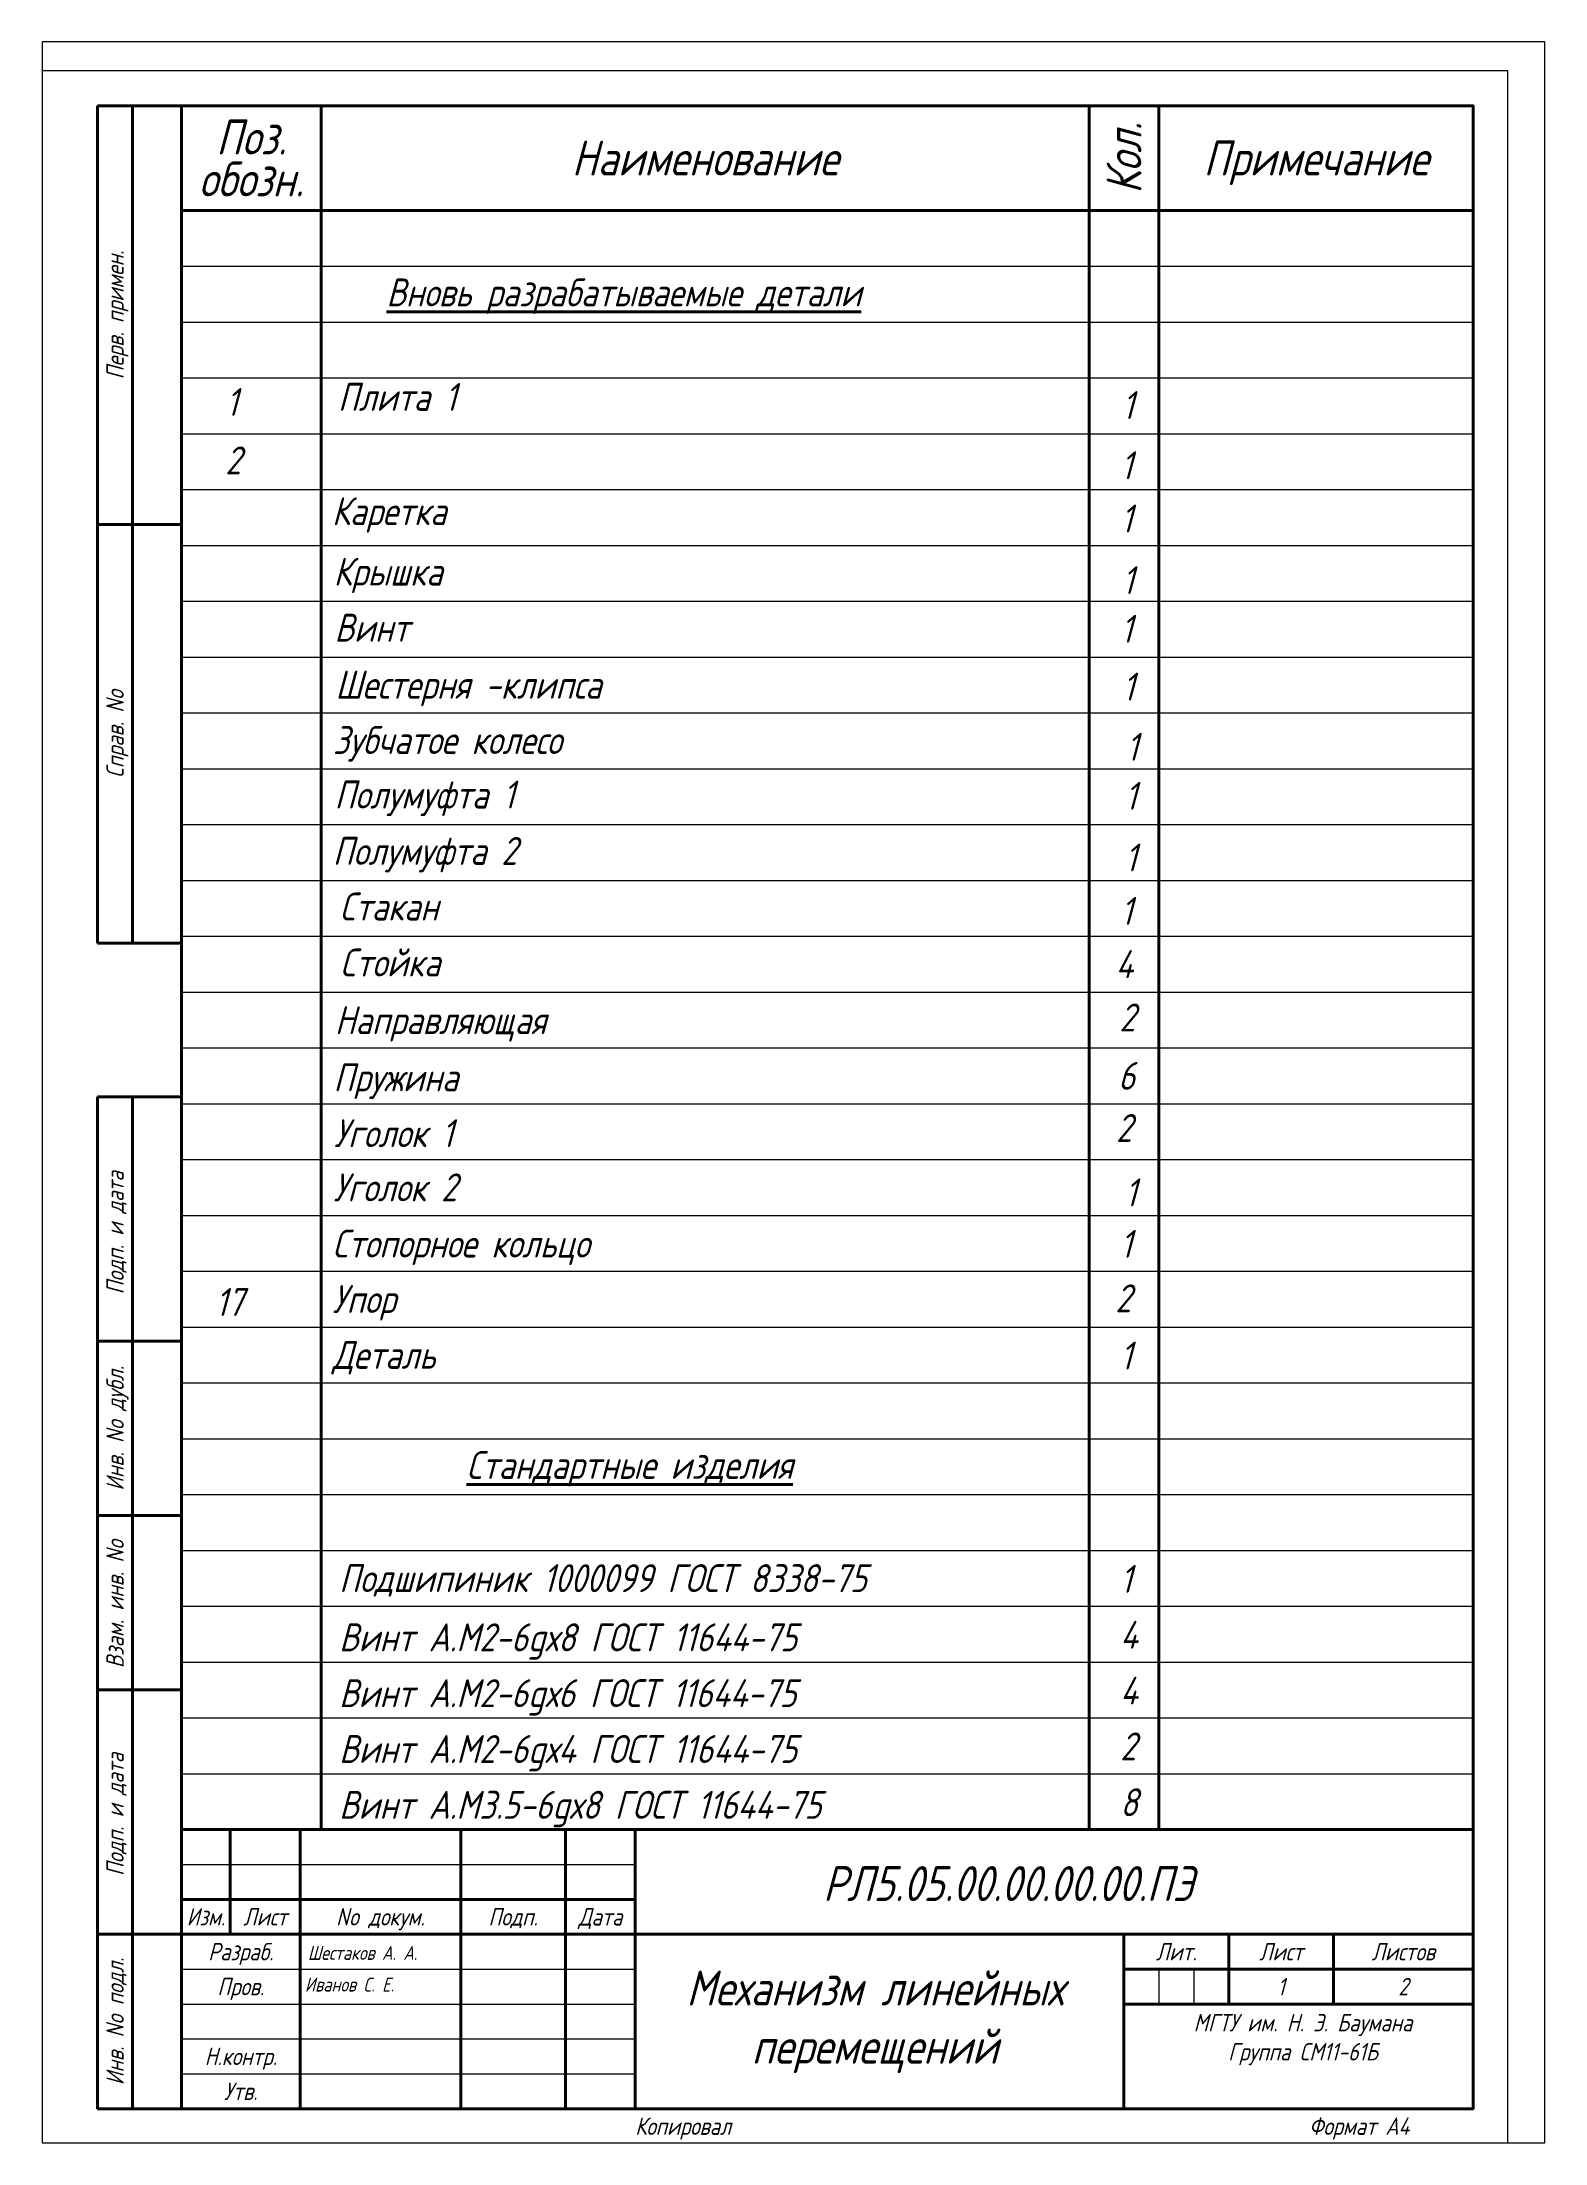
# Paper-space layout 'Лист1' of a CAD drawing. Header units: inches. Extents: x -1 to 214, y 0 to 301.
# The model-space entities are those that its viewports show. They can reach past a viewport. Long polylines and large blocks are cut down to what shows.
import ezdxf
from ezdxf.enums import TextEntityAlignment as Align

# ---------------------------------------------------------------- set-up
doc = ezdxf.new("R2010")
doc.units = ezdxf.units.IN
doc.header["$MEASUREMENT"] = 0
doc.layers.add('AM_VIEWS', color=1, linetype='Continuous', lineweight=15, plot=False)
for name, color, linetype, lineweight in [('OSN25', 2, 'Continuous', 20), ('OSN50', 3, 'Continuous', 40), ('TEXT', 250, 'Continuous', 40)]:
    doc.layers.add(name, color=color, linetype=linetype, lineweight=lineweight)
doc.styles.add('E', font='simplex.shx', dxfattribs={"width": 0.8, "oblique": 15})

msp = doc.modelspace()

# ---------------------------------------------------------------- linework, layer by layer
at = {"layer": 'OSN25', "color": 7}
for p, q in [((20, 269), (205, 269)), ((20, 261), (205, 261)), ((20, 253), (205, 253)), ((20, 245), (205, 245)), ((20, 237), (205, 237)), ((20, 229), (205, 229)), ((20, 221), (205, 221)), ((20, 213), (205, 213)), ((20, 205), (205, 205)), ((20, 197), (205, 197)), ((20, 189), (205, 189)), ((20, 181), (205, 181)), ((20, 173), (205, 173)), ((20, 165), (205, 165)), ((20, 157), (205, 157)), ((20, 149), (205, 149)), ((20, 141), (205, 141)), ((20, 133), (205, 133)), ((20, 125), (205, 125)), ((20, 117), (205, 117)), ((20, 109), (205, 109)), ((20, 101), (205, 101)), ((20, 93), (205, 93)), ((20, 85), (205, 85)), ((20, 77), (205, 77)), ((20, 69), (205, 69)), ((20, 61), (205, 61)), ((20, 53), (205, 53)), ((20, 40), (85, 40)), ((20, 25), (85, 25)), ((160, 25), (160, 20)), ((165, 25), (165, 20)), ((20, 20), (85, 20)), ((20, 15), (85, 15)), ((20, 10), (85, 10))]:
    msp.add_line(p, q, dxfattribs=at)
msp.add_lwpolyline([(0, 0), (210, 0), (210, 297), (0, 297)], close=True, dxfattribs=at)
at = {"layer": 'OSN50', "color": 7}
for p, q in [((13, 292), (13, 172)), ((40, 292), (40, 45)), ((150, 292), (150, 45)), ((160, 292), (160, 45)), ((20, 277), (205, 277)), ((13, 5), (13, 150)), ((20, 45), (205, 45)), ((27, 45), (27, 30)), ((37, 45), (37, 5)), ((60, 45), (60, 5)), ((75, 45), (75, 5)), ((85, 45), (85, 5)), ((20, 35), (85, 35)), ((20, 30), (85, 30)), ((85, 30), (205, 30)), ((155, 30), (155, 5)), ((170, 30), (170, 20)), ((185, 30), (185, 20)), ((155, 25), (205, 25)), ((155, 20), (205, 20))]:
    msp.add_line(p, q, dxfattribs=at)
for points in [[(8, 292), (8, 172)], [(20, 292), (8, 292)], [(20, 232), (8, 232)], [(8, 172), (20, 172)], [(20, 150), (8, 150)], [(8, 5), (8, 150)], [(20, 115), (8, 115)], [(20, 90), (8, 90)], [(20, 65), (8, 65)], [(20, 30), (8, 30)], [(20, 5), (8, 5)]]:
    msp.add_lwpolyline(points, dxfattribs=at)
msp.add_lwpolyline([(20, 5), (205, 5), (205, 292), (20, 292)], close=True, dxfattribs=at)

# ---------------------------------------------------------------- texts
at = {"layer": 'TEXT', "color": 7, "style": 'E', "oblique": 15, "width": 0.8}
for s, height, p in [('Поз.', 5, (30, 287.5)), ('Наименование', 5, (95, 284.5)), ('Примечание', 5, (182.5, 284.5)), ('обозн.', 5, (30, 281.5)), ('Изм.', 2.5, (23.5, 32.5)), ('Лист', 2.5, (32, 32.5)), ('No докум.', 2.5, (48.5, 32.5)), ('Подп.', 2.5, (67.5, 32.5)), ('Дата', 2.5, (80, 32.5)), ('Разраб.', 2.5, (28.5, 27.5)), ('Лит.', 2.5, (162.5, 27.5)), ('Лист', 2.5, (177.5, 27.5)), ('Листов', 2.5, (195, 27.5)), ('Пров.', 2.5, (28.5, 22.5)), ('1', 2.5, (177.5, 22.5)), ('2', 2.5, (195, 22.5)), ('Н.контр.', 2.5, (28.5, 12.5)), ('Утв.', 2.5, (28.5, 7.5))]:
    msp.add_text(s, height=height, dxfattribs=at).set_placement(p, align=Align.MIDDLE_CENTER)
for s, height, p in [('Кол.', 5, (155, 284.5)), ('Перв. примен.', 2.5, (10.5, 262)), ('Справ. No', 2.5, (10.5, 202)), ('Подп. и дата', 2.5, (10.5, 130.5)), ('Инв. No дубл.', 2.5, (10.5, 102.49)), ('Взам. инв. No', 2.5, (10.5, 77.33)), ('Подп. и дата', 2.5, (10.5, 47.16)), ('Инв. No подл.', 2.5, (10.5, 17.5))]:
    msp.add_text(s, height=height, rotation=90, dxfattribs=at).set_placement(p, align=Align.MIDDLE_CENTER)
at = {"layer": 'TEXT', "color": 7, "linetype": 'Continuous', "style": 'E', "oblique": 15, "width": 0.8}
for s, p in [('Копировал', (85, 1.25)), ('Формат A4', (181.5, 1.25))]:
    msp.add_text(s, height=2.5, dxfattribs=at).set_placement(p)
at = {"layer": 'TEXT', "char_height": 4, "attachment_point": 1, "style": 'E'}
for s, width, heights, insert in [('{\\LВновь разрабатываемые детали}', 87.2832, [6.78], (49.36, 267.24)), ('1', 5.365, [4.95], (26.4, 251.55)), ('Плита 1', 25.7105, [6.78], (42.42, 252.27)), ('1', 5.365, [4.95], (154.73, 251.11)), ('2', 5.365, [4.95], (26.27, 243.17)), ('1', 5.365, [4.95], (154.53, 242.48)), ('Каретка', 25.7105, [6.78], (41.56, 235.9)), ('1', 5.365, [4.95], (154.53, 234.85)), ('Крышка', 25.7105, [6.78], (41.8, 227.24)), ('1', 5.365, [4.95], (154.73, 226.02)), ('Винт', 25.7105, [6.78], (41.93, 219.2)), ('1', 5.365, [4.95], (154.53, 219.06)), ('Шестерня -клипса', 53.9234, [6.78], (42.05, 211.03)), ('1', 5.365, [4.95], (154.8, 210.76)), ('Зубчатое колесо', 53.9234, [6.78], (41.68, 203.1)), ('1', 5.365, [4.95], (155.33, 202.14)), ('Полумуфта 1', 53.9234, [6.78], (41.93, 195.29)), ('1', 5.365, [4.95], (155.13, 195.11)), ('Полумуфта 2', 53.9234, [6.78], (41.68, 187.22)), ('1', 5.365, [4.95], (155.13, 186.28)), ('Стакан', 53.9234, [6.78], (42.66, 179.25)), ('1', 5.365, [4.95], (154.53, 178.63)), ('Стойка', 53.9234, [6.78], (42.73, 171.23)), ('4', 5.365, [4.95], (153.8, 171.01)), ('Направляющая', 53.9234, [6.78], (41.97, 162.97)), ('2', 5.365, [4.95], (154.34, 163.35)), ('Пружина', 53.9234, [6.78], (41.77, 154.77)), ('6', 5.365, [4.95], (154.16, 155)), ('2', 5.365, [4.95], (153.86, 147.52)), ('Уголок 1', 53.9234, [6.78], (41.85, 146.77)), ('Уголок 2', 53.9234, [6.78], (41.77, 139.01)), ('1', 5.365, [4.95], (155.13, 138.29)), ('Стопорное кольцо', 53.9234, [6.78], (41.63, 130.96)), ('1', 5.365, [4.95], (154.46, 130.91)), ('17', 5.365, [4.95], (24.88, 122.58)), ('Упор', 53.9234, [6.78], (41.63, 123.01)), ('2', 5.365, [4.95], (153.76, 123.11)), ('Деталь', 53.9234, [6.78], (41.63, 115.01)), ('1', 5.365, [4.95], (154.46, 114.91)), ('{\\LСтандартные изделия}', 87.2832, [6.78], (60.83, 99.24)), ('Подшипиник 1000099 ГОСТ 8338-75', 107.4078, [6.78], (42.59, 83.02)), ('1', 5.365, [4.95], (154.46, 82.91)), ('Винт А.М2-6gх8 ГОСТ 11644-75', 107.4078, [6.78], (42.59, 74.54)), ('4', 5.365, [4.95], (154.46, 74.91)), ('Винт А.М2-6gх6 ГОСТ 11644-75', 107.4078, [6.78], (42.59, 66.54)), ('4', 5.365, [4.95], (154.46, 66.91)), ('Винт А.М2-6gх4 ГОСТ 11644-75', 107.4078, [6.78], (42.59, 58.54)), ('2', 5.365, [4.95], (154.46, 58.91)), ('Винт А.М3.5-6gх8 ГОСТ 11644-75', 107.4078, [6.78], (42.59, 50.54)), ('8', 5.365, [4.95], (154.46, 50.91))]:
    msp.add_mtext_dynamic_manual_height_columns(s, width=width, gutter_width=0, heights=heights, dxfattribs=dict(at, insert=insert))
at = {"layer": 'TEXT', "color": 7, "attachment_point": 1, "style": 'E'}
for s, width, gutter_width, heights, insert, char_height in [('РЛ5.05.00.00.00.00.ПЭ', 5, 12.5, [5.97], (111.89, 39.76), 5), ('Шестаков А. А.', 23, 1, [1.42], (38.11, 28.33), 2), ('\\pxqc;Механизм линейных\\Pперемещений', 62.3002, 12.5, [15.46], (88.17, 24.79), 5), ('Иванов С. Е. ', 23, 1, [1.42], (37.69, 23.79), 2), ('\\pxqc;МГТУ им. Н. Э. Баумана\\PГруппа СМ11-61Б', 48.7424, 12.5, [0], (156.26, 18.58), 2.5)]:
    msp.add_mtext_dynamic_manual_height_columns(s, width=width, gutter_width=gutter_width, heights=heights, dxfattribs=dict(at, insert=insert, char_height=char_height))

psp = doc.layouts.new('Лист1')

# ---------------------------------------------------------------- viewports
at = {"layer": 'AM_VIEWS'}
psp.add_viewport(center=(106.83, 150.52), size=(215.25, 301.032), view_center_point=(107.67, 150.61), view_height=301.032, dxfattribs=at)

doc.saveas('drawing.dxf')
